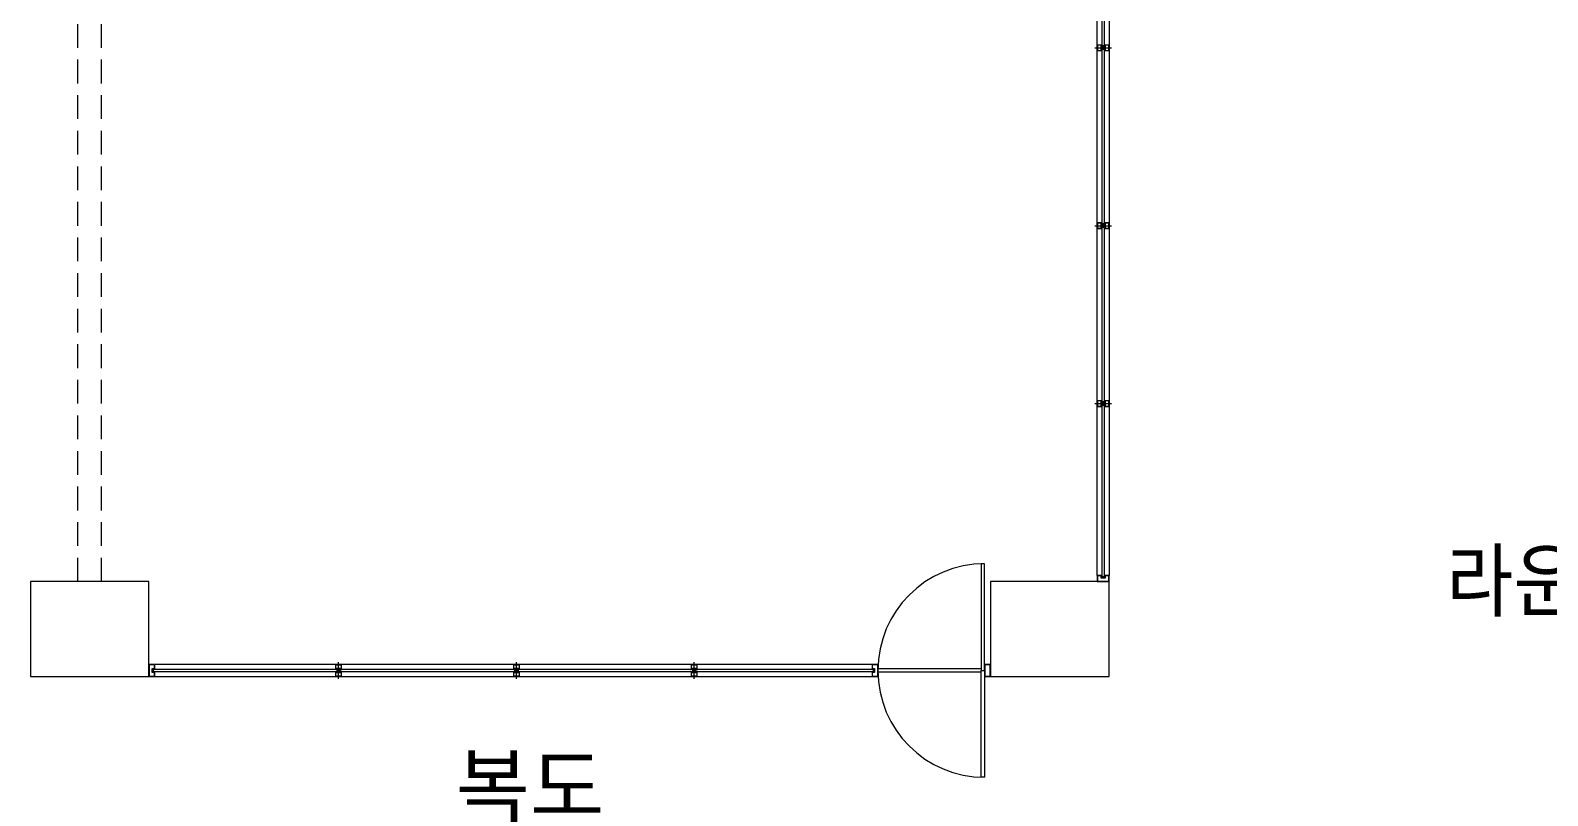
# Model space of a CAD drawing. Header units: millimetres. Extents: x 43806 to 399860, y -65551 to 59129.
# Drawn here: x 149854 to 162654, y 42974 to 49426 of the extents above; entities that cross this region are included whole.
import ezdxf
from ezdxf.enums import TextEntityAlignment as Align

# ---------------------------------------------------------------- set-up
doc = ezdxf.new("R2010")
doc.units = ezdxf.units.MM
doc.header["$LTSCALE"] = 400
doc.header["$MEASUREMENT"] = 0
doc.linetypes.add('광-XR-PLAN$0$HIDDEN', pattern=[0.375, 0.25, -0.125])
doc.layers.add('A', color=8, linetype='CONTINUOUS', lineweight=0)
doc.styles.add('CS', font='', dxfattribs={"height": 300})
doc.styles.get('CS').set_extended_font_data('HYwulM')

msp = doc.modelspace()

# ---------------------------------------------------------------- linework, layer by layer
at = {"layer": 'A', "linetype": '광-XR-PLAN$0$HIDDEN', "ltscale": 2}
for p, q in [((150254, 44779), (150254, 52979)), ((150454, 44779), (150454, 52979))]:
    msp.add_line(p, q, dxfattribs=at)
at = {"layer": 'A'}
for p, q in [((158854, 44829), (158854, 50729)), ((158896, 44819), (158896, 50739)), ((158912, 50739), (158912, 44819)), ((158954, 50729), (158954, 44829)), ((158854, 49254), (158854, 49304)), ((158854, 49304), (158890, 49304)), ((158856, 49302), (158856, 49256)), ((158888, 49302), (158856, 49302)), ((158888, 49282), (158888, 49302)), ((158920, 49282), (158888, 49282)), ((158890, 49304), (158890, 49284)), ((158890, 49294), (158918, 49284)), ((158918, 49294), (158890, 49294)), ((158890, 49294), (158890, 49284)), ((158890, 49284), (158918, 49284)), ((158890, 49284), (158918, 49284)), ((158918, 49284), (158918, 49304)), ((158918, 49304), (158954, 49304)), ((158918, 49284), (158918, 49294)), ((158952, 49302), (158920, 49302)), ((158920, 49302), (158920, 49282)), ((158952, 49256), (158952, 49302)), ((158954, 49304), (158954, 49254)), ((158834, 49279), (158974, 49279)), ((158890, 49254), (158854, 49254)), ((158856, 49256), (158888, 49256)), ((158888, 49256), (158888, 49276)), ((158888, 49276), (158920, 49276)), ((158890, 49264), (158918, 49274)), ((158890, 49274), (158918, 49274)), ((158890, 49264), (158890, 49274)), ((158918, 49274), (158890, 49274)), ((158890, 49274), (158890, 49254)), ((158918, 49264), (158890, 49264)), ((158918, 49274), (158918, 49264)), ((158918, 49254), (158918, 49274)), ((158954, 49254), (158918, 49254)), ((158920, 49276), (158920, 49256)), ((158920, 49256), (158952, 49256)), ((158834, 47779), (158974, 47779)), ((158854, 47754), (158854, 47804)), ((158854, 47804), (158890, 47804)), ((158890, 47754), (158854, 47754)), ((158856, 47802), (158856, 47756)), ((158888, 47802), (158856, 47802)), ((158856, 47756), (158888, 47756)), ((158888, 47782), (158888, 47802)), ((158920, 47782), (158888, 47782)), ((158888, 47756), (158888, 47776)), ((158888, 47776), (158920, 47776)), ((158890, 47804), (158890, 47784)), ((158890, 47794), (158918, 47784)), ((158918, 47794), (158890, 47794)), ((158890, 47794), (158890, 47784)), ((158890, 47784), (158918, 47784)), ((158890, 47784), (158918, 47784)), ((158890, 47764), (158918, 47774)), ((158890, 47774), (158918, 47774)), ((158890, 47764), (158890, 47774)), ((158918, 47774), (158890, 47774)), ((158890, 47774), (158890, 47754)), ((158918, 47764), (158890, 47764)), ((158918, 47784), (158918, 47804)), ((158918, 47804), (158954, 47804)), ((158918, 47784), (158918, 47794)), ((158918, 47774), (158918, 47764)), ((158918, 47754), (158918, 47774)), ((158954, 47754), (158918, 47754)), ((158952, 47802), (158920, 47802)), ((158920, 47802), (158920, 47782)), ((158920, 47776), (158920, 47756)), ((158920, 47756), (158952, 47756)), ((158952, 47756), (158952, 47802)), ((158954, 47804), (158954, 47754)), ((158834, 46279), (158974, 46279)), ((158854, 46254), (158854, 46304)), ((158854, 46304), (158890, 46304)), ((158890, 46254), (158854, 46254)), ((158856, 46302), (158856, 46256)), ((158888, 46302), (158856, 46302)), ((158856, 46256), (158888, 46256)), ((158888, 46282), (158888, 46302)), ((158920, 46282), (158888, 46282)), ((158888, 46256), (158888, 46276)), ((158888, 46276), (158920, 46276)), ((158890, 46304), (158890, 46284)), ((158890, 46294), (158918, 46284)), ((158918, 46294), (158890, 46294)), ((158890, 46294), (158890, 46284)), ((158890, 46284), (158918, 46284)), ((158890, 46284), (158918, 46284)), ((158890, 46264), (158918, 46274)), ((158890, 46274), (158918, 46274)), ((158890, 46264), (158890, 46274)), ((158918, 46274), (158890, 46274)), ((158890, 46274), (158890, 46254)), ((158918, 46264), (158890, 46264)), ((158918, 46284), (158918, 46304)), ((158918, 46304), (158954, 46304)), ((158918, 46284), (158918, 46294)), ((158918, 46274), (158918, 46264)), ((158918, 46254), (158918, 46274)), ((158954, 46254), (158918, 46254)), ((158952, 46302), (158920, 46302)), ((158920, 46302), (158920, 46282)), ((158920, 46276), (158920, 46256)), ((158920, 46256), (158952, 46256)), ((158952, 46256), (158952, 46302)), ((158954, 46304), (158954, 46254)), ((157874, 44929), (157874, 44029)), ((157904, 44929), (157874, 44929)), ((157904, 44029), (157904, 44929)), ((158890, 44829), (158854, 44829)), ((158854, 44829), (158854, 44779)), ((158888, 44827), (158856, 44827)), ((158856, 44827), (158856, 44781)), ((158888, 44807), (158888, 44827)), ((158920, 44807), (158888, 44807)), ((158890, 44809), (158890, 44829)), ((158890, 44819), (158918, 44809)), ((158918, 44819), (158890, 44819)), ((158890, 44819), (158890, 44809)), ((158890, 44809), (158918, 44809)), ((158918, 44809), (158890, 44809)), ((158918, 44829), (158918, 44809)), ((158954, 44829), (158918, 44829)), ((158918, 44809), (158918, 44819)), ((158920, 44827), (158920, 44807)), ((158952, 44827), (158920, 44827)), ((158952, 44781), (158952, 44827)), ((158954, 44779), (158954, 44829)), ((158854, 44779), (158954, 44779)), ((158856, 44781), (158952, 44781)), ((150904, 44079), (150854, 44079)), ((150854, 44079), (150854, 43979)), ((150902, 44077), (150856, 44077)), ((150856, 44077), (150856, 43981)), ((150882, 44013), (150882, 44045)), ((150882, 44045), (150902, 44045)), ((150894, 44043), (150884, 44015)), ((150884, 44043), (150884, 44015)), ((150894, 44043), (150884, 44043)), ((150884, 44015), (150884, 44043)), ((150884, 44043), (150904, 44043)), ((150894, 44015), (150894, 44043)), ((156964, 44037), (150894, 44037)), ((150894, 44021), (150894, 44037)), ((150902, 44045), (150902, 44077)), ((156954, 44079), (150904, 44079)), ((150904, 44043), (150904, 44079)), ((152479, 44079), (152429, 44079)), ((152429, 44079), (152429, 44043)), ((152429, 44043), (152449, 44043)), ((152431, 44045), (152431, 44077)), ((152431, 44077), (152477, 44077)), ((152451, 44045), (152431, 44045)), ((152439, 44015), (152449, 44043)), ((152449, 44043), (152439, 44043)), ((152439, 44043), (152439, 44015)), ((152449, 44015), (152449, 44043)), ((152449, 44043), (152449, 44015)), ((152451, 44013), (152451, 44045)), ((152454, 43959), (152454, 44099)), ((152477, 44045), (152457, 44045)), ((152457, 44045), (152457, 44013)), ((152469, 44015), (152459, 44043)), ((152459, 44015), (152459, 44043)), ((152459, 44043), (152469, 44043)), ((152459, 44015), (152459, 44043)), ((152459, 44043), (152479, 44043)), ((152469, 44043), (152469, 44015)), ((152477, 44077), (152477, 44045)), ((152479, 44043), (152479, 44079)), ((153979, 44079), (153929, 44079)), ((153929, 44079), (153929, 44043)), ((153929, 44043), (153949, 44043)), ((153931, 44045), (153931, 44077)), ((153931, 44077), (153977, 44077)), ((153951, 44045), (153931, 44045)), ((153939, 44015), (153949, 44043)), ((153949, 44043), (153939, 44043)), ((153939, 44043), (153939, 44015)), ((153949, 44015), (153949, 44043)), ((153949, 44043), (153949, 44015)), ((153951, 44013), (153951, 44045)), ((153954, 43959), (153954, 44099)), ((153977, 44045), (153957, 44045)), ((153957, 44045), (153957, 44013)), ((153969, 44015), (153959, 44043)), ((153959, 44015), (153959, 44043)), ((153959, 44043), (153969, 44043)), ((153959, 44015), (153959, 44043)), ((153959, 44043), (153979, 44043)), ((153969, 44043), (153969, 44015)), ((153977, 44077), (153977, 44045)), ((153979, 44043), (153979, 44079)), ((155479, 44079), (155429, 44079)), ((155429, 44079), (155429, 44043)), ((155429, 44043), (155449, 44043)), ((155431, 44045), (155431, 44077)), ((155431, 44077), (155477, 44077)), ((155451, 44045), (155431, 44045)), ((155439, 44015), (155449, 44043)), ((155449, 44043), (155439, 44043)), ((155439, 44043), (155439, 44015)), ((155449, 44015), (155449, 44043)), ((155449, 44043), (155449, 44015)), ((155451, 44013), (155451, 44045)), ((155454, 43959), (155454, 44099)), ((155477, 44045), (155457, 44045)), ((155457, 44045), (155457, 44013)), ((155469, 44015), (155459, 44043)), ((155459, 44015), (155459, 44043)), ((155459, 44043), (155469, 44043)), ((155459, 44015), (155459, 44043)), ((155459, 44043), (155479, 44043)), ((155469, 44043), (155469, 44015)), ((155477, 44077), (155477, 44045)), ((155479, 44043), (155479, 44079)), ((157004, 44079), (156954, 44079)), ((156954, 44079), (156954, 44043)), ((156954, 44043), (156974, 44043)), ((157002, 44077), (156956, 44077)), ((156956, 44077), (156956, 44045)), ((156956, 44045), (156976, 44045)), ((156964, 44015), (156974, 44043)), ((156974, 44043), (156964, 44043)), ((156964, 44043), (156964, 44015)), ((156974, 44015), (156974, 44043)), ((156974, 44043), (156974, 44015)), ((156976, 44045), (156976, 44013)), ((157002, 43981), (157002, 44077)), ((157004, 43979), (157004, 44079)), ((157874, 44044), (157004, 44044)), ((157954, 44079), (157904, 44079)), ((157904, 44079), (157904, 43979)), ((157952, 44077), (157906, 44077)), ((157906, 44077), (157906, 43981)), ((157952, 43981), (157952, 44077)), ((157954, 43979), (157954, 44079)), ((150854, 43979), (150904, 43979)), ((150856, 43981), (150902, 43981)), ((150902, 44013), (150882, 44013)), ((150884, 44015), (150894, 44015)), ((150904, 44015), (150884, 44015)), ((150894, 44021), (156964, 44021)), ((150902, 43981), (150902, 44013)), ((150904, 43979), (150904, 44015)), ((150904, 43979), (156954, 43979)), ((152449, 44015), (152429, 44015)), ((152429, 44015), (152429, 43979)), ((152429, 43979), (152479, 43979)), ((152431, 43981), (152431, 44013)), ((152431, 44013), (152451, 44013)), ((152477, 43981), (152431, 43981)), ((152439, 44015), (152449, 44015)), ((152457, 44013), (152477, 44013)), ((152469, 44015), (152459, 44015)), ((152479, 44015), (152459, 44015)), ((152477, 44013), (152477, 43981)), ((152479, 43979), (152479, 44015)), ((153949, 44015), (153929, 44015)), ((153929, 44015), (153929, 43979)), ((153929, 43979), (153979, 43979)), ((153931, 43981), (153931, 44013)), ((153931, 44013), (153951, 44013)), ((153977, 43981), (153931, 43981)), ((153939, 44015), (153949, 44015)), ((153957, 44013), (153977, 44013)), ((153969, 44015), (153959, 44015)), ((153979, 44015), (153959, 44015)), ((153977, 44013), (153977, 43981)), ((153979, 43979), (153979, 44015)), ((155449, 44015), (155429, 44015)), ((155429, 44015), (155429, 43979)), ((155429, 43979), (155479, 43979)), ((155431, 43981), (155431, 44013)), ((155431, 44013), (155451, 44013)), ((155477, 43981), (155431, 43981)), ((155439, 44015), (155449, 44015)), ((155457, 44013), (155477, 44013)), ((155469, 44015), (155459, 44015)), ((155479, 44015), (155459, 44015)), ((155477, 44013), (155477, 43981)), ((155479, 43979), (155479, 44015)), ((156974, 44015), (156954, 44015)), ((156954, 44015), (156954, 43979)), ((156954, 43979), (157004, 43979)), ((156976, 44013), (156956, 44013)), ((156956, 44013), (156956, 43981)), ((156956, 43981), (157002, 43981)), ((156964, 44015), (156974, 44015)), ((157874, 44014), (157004, 44014)), ((157874, 43129), (157874, 44029)), ((157874, 44029), (157904, 44029)), ((157874, 44029), (157904, 44029)), ((157904, 44029), (157904, 43129)), ((157904, 43979), (157954, 43979)), ((157906, 43981), (157952, 43981)), ((157904, 43129), (157874, 43129))]:
    msp.add_line(p, q, dxfattribs=at)
at = {"layer": 'A', "ltscale": 2}
for p, q in [((150854, 44779), (149854, 44779)), ((149854, 44779), (149854, 43979)), ((150854, 43979), (150854, 44779)), ((158954, 44779), (157954, 44779)), ((157954, 44779), (157954, 43979)), ((158954, 43979), (158954, 44779)), ((149854, 43979), (150854, 43979)), ((157954, 43979), (158954, 43979))]:
    msp.add_line(p, q, dxfattribs=at)
at = {"layer": 'A'}
for centre, radius, start, end in [((158890, 49310), 6.1, 270, 349.6111), ((158918, 49310), 6.1, 190.3889, 270), ((158890, 49248), 6.1, 10.3889, 90), ((158918, 49248), 6.1, 90, 169.6111), ((158890, 47810), 6.1, 270, 349.6111), ((158890, 47748), 6.1, 10.3889, 90), ((158918, 47810), 6.1, 190.3889, 270), ((158918, 47748), 6.1, 90, 169.6111), ((158890, 46310), 6.1, 270, 349.6111), ((158890, 46248), 6.1, 10.3889, 90), ((158918, 46310), 6.1, 190.3889, 270), ((158918, 46248), 6.1, 90, 169.6111), ((157904, 44029), 900, 90, 270), ((158890, 44835), 6.1, 270, 349.6111), ((158918, 44835), 6.1, 190.3889, 270), ((150910, 44043), 6.1, 180, 259.6111), ((152423, 44043), 6.1, 280.3889, 0), ((152485, 44043), 6.1, 180, 259.6111), ((153923, 44043), 6.1, 280.3889, 0), ((153985, 44043), 6.1, 180, 259.6111), ((155423, 44043), 6.1, 280.3889, 0), ((155485, 44043), 6.1, 180, 259.6111), ((156948, 44043), 6.1, 280.3889, 0), ((150910, 44015), 6.1, 100.3889, 180), ((152423, 44015), 6.1, 0, 79.6111), ((152485, 44015), 6.1, 100.3889, 180), ((153923, 44015), 6.1, 0, 79.6111), ((153985, 44015), 6.1, 100.3889, 180), ((155423, 44015), 6.1, 0, 79.6111), ((155485, 44015), 6.1, 100.3889, 180), ((156948, 44015), 6.1, 0, 79.6111)]:
    msp.add_arc(centre, radius, start, end, dxfattribs=at)

# ---------------------------------------------------------------- texts
at = {"layer": 'A', "style": 'CS', "width": 0.9}
msp.add_text('라운지', height=500, dxfattribs=at).set_placement((162646, 44536), align=Align.CENTER)
at = {"layer": 'A', "style": 'CS'}
msp.add_text('복도', height=500, dxfattribs=at).set_placement((154068, 42805), align=Align.CENTER)

doc.saveas('drawing.dxf')
